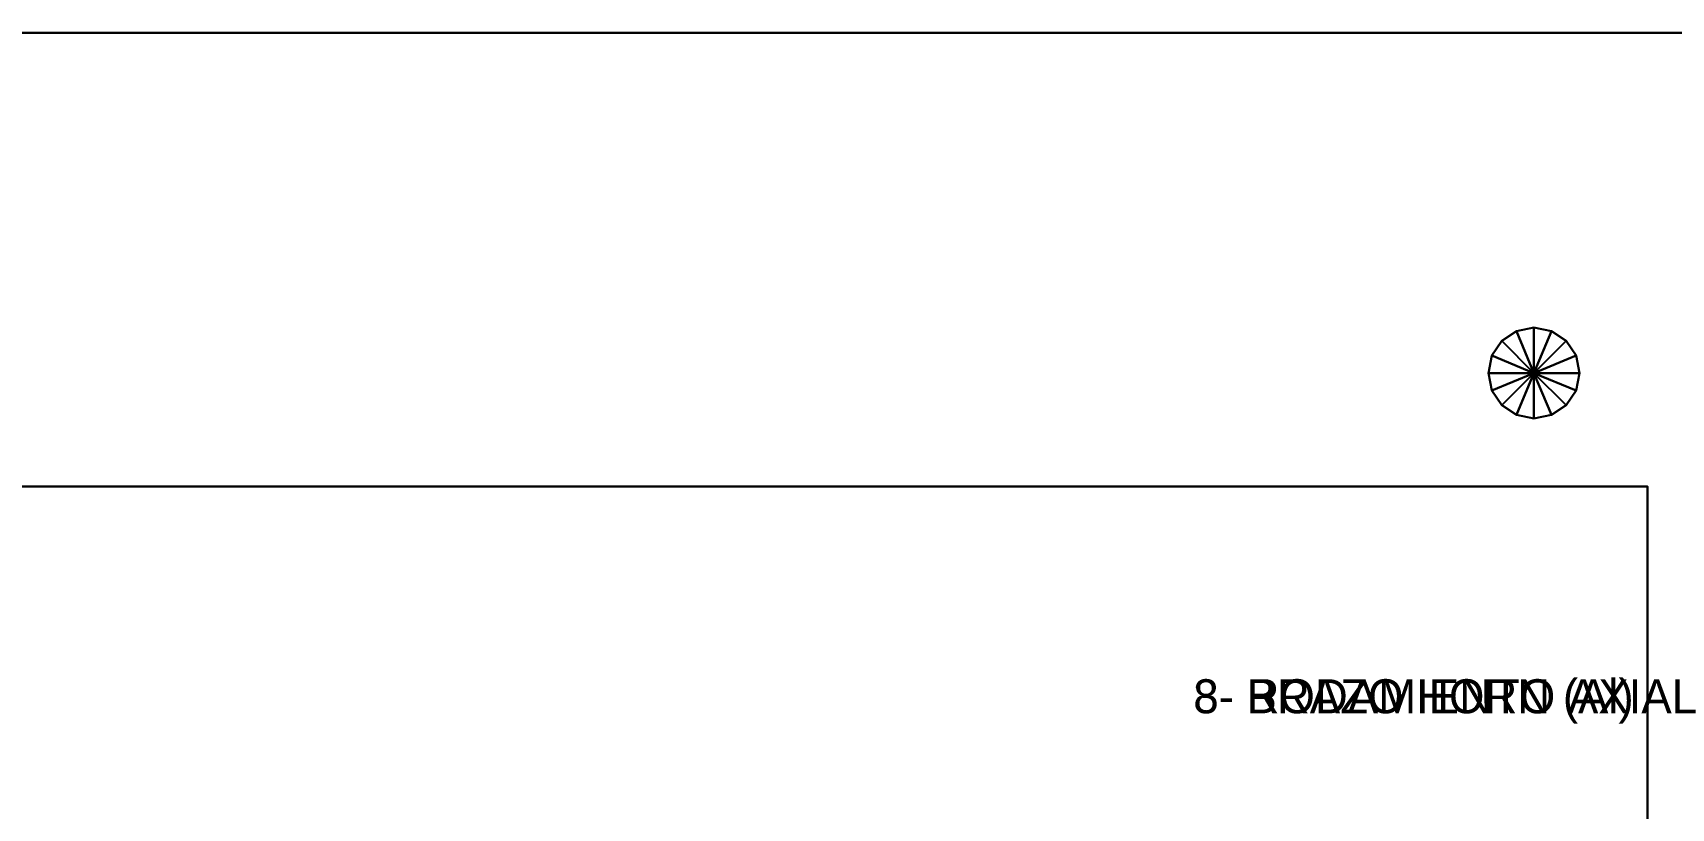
# Model space of a CAD drawing. Header units: metres. Extents: x -140 to 196, y -168 to 100.
# Drawn here: x -62.2 to 82.1, y 31.6 to 100 of the extents above; entities that cross this region are included whole.
import ezdxf

# ---------------------------------------------------------------- set-up
doc = ezdxf.new("R2010")
doc.units = ezdxf.units.M
for name, color, linetype in [('BASE', 8, 'Continuous'), ('COTAS', 2, 'Continuous'), ('PLATAFORMA', 3, 'Continuous'), ('TEXTO', 7, 'Continuous')]:
    doc.layers.add(name, color=color, linetype=linetype)

msp = doc.modelspace()

# ---------------------------------------------------------------- linework, layer by layer
at = {"layer": 'BASE'}
for points in [[(-100, -100), (100, -100), (100, 100), (-100, 100)], [(-100, -100, 5), (100, -100, 5), (100, 100, 5), (-100, 100, 5)], [(100, 100), (-100, 100), (-100, 100, 5), (100, 100, 5)]]:
    msp.add_3dface(points, dxfattribs=at)
at = {"layer": 'COTAS'}
for points in [[(68.47, 73.7, -1), (67.17, 72.83, -1), (67.17, 72.83, 6), (68.47, 73.7, 6)], [(70, 70, -1), (68.47, 73.7, -1), (67.17, 72.83, -1), (70, 70, -1)], [(70, 70, 6), (68.47, 73.7, 6), (67.17, 72.83, 6), (70, 70, 6)], [(70, 74, -1), (68.47, 73.7, -1), (68.47, 73.7, 6), (70, 74, 6)], [(70, 70, -1), (70, 74, -1), (68.47, 73.7, -1), (70, 70, -1)], [(70, 70, 6), (70, 74, 6), (68.47, 73.7, 6), (70, 70, 6)], [(71.53, 73.7, -1), (70, 74, -1), (70, 74, 6), (71.53, 73.7, 6)], [(70, 70, -1), (71.53, 73.7, -1), (70, 74, -1), (70, 70, -1)], [(70, 70, 6), (71.53, 73.7, 6), (70, 74, 6), (70, 70, 6)], [(70, 70, -1), (72.83, 72.83, -1), (71.53, 73.7, -1), (70, 70, -1)], [(70, 70, 6), (72.83, 72.83, 6), (71.53, 73.7, 6), (70, 70, 6)], [(72.83, 72.83, -1), (71.53, 73.7, -1), (71.53, 73.7, 6), (72.83, 72.83, 6)], [(67.17, 72.83, -1), (66.3, 71.53, -1), (66.3, 71.53, 6), (67.17, 72.83, 6)], [(70, 70, -1), (67.17, 72.83, -1), (66.3, 71.53, -1), (70, 70, -1)], [(70, 70, 6), (67.17, 72.83, 6), (66.3, 71.53, 6), (70, 70, 6)], [(70, 70, -1), (73.7, 71.53, -1), (72.83, 72.83, -1), (70, 70, -1)], [(70, 70, 6), (73.7, 71.53, 6), (72.83, 72.83, 6), (70, 70, 6)], [(73.7, 71.53, -1), (72.83, 72.83, -1), (72.83, 72.83, 6), (73.7, 71.53, 6)], [(66.3, 71.53, -1), (66, 70, -1), (66, 70, 6), (66.3, 71.53, 6)], [(70, 70, -1), (66.3, 71.53, -1), (66, 70, -1), (70, 70, -1)], [(70, 70, 6), (66.3, 71.53, 6), (66, 70, 6), (70, 70, 6)], [(70, 70, -1), (74, 70, -1), (73.7, 71.53, -1), (70, 70, -1)], [(70, 70, 6), (74, 70, 6), (73.7, 71.53, 6), (70, 70, 6)], [(74, 70, -1), (73.7, 71.53, -1), (73.7, 71.53, 6), (74, 70, 6)], [(66, 70, -1), (66.3, 68.47, -1), (66.3, 68.47, 6), (66, 70, 6)], [(70, 70, -1), (66, 70, -1), (66.3, 68.47, -1), (70, 70, -1)], [(70, 70, 6), (66, 70, 6), (66.3, 68.47, 6), (70, 70, 6)], [(70, 70, -1), (66.3, 68.47, -1), (67.17, 67.17, -1), (70, 70, -1)], [(70, 70, 6), (66.3, 68.47, 6), (67.17, 67.17, 6), (70, 70, 6)], [(70, 70, -1), (67.17, 67.17, -1), (68.47, 66.3, -1), (70, 70, -1)], [(70, 70, 6), (67.17, 67.17, 6), (68.47, 66.3, 6), (70, 70, 6)], [(70, 70, -1), (68.47, 66.3, -1), (70, 66, -1), (70, 70, -1)], [(70, 70, 6), (68.47, 66.3, 6), (70, 66, 6), (70, 70, 6)], [(70, 70, -1), (70, 66, -1), (71.53, 66.3, -1), (70, 70, -1)], [(70, 70, 6), (70, 66, 6), (71.53, 66.3, 6), (70, 70, 6)], [(70, 70, -1), (71.53, 66.3, -1), (72.83, 67.17, -1), (70, 70, -1)], [(70, 70, 6), (71.53, 66.3, 6), (72.83, 67.17, 6), (70, 70, 6)], [(70, 70, -1), (72.83, 67.17, -1), (73.7, 68.47, -1), (70, 70, -1)], [(70, 70, 6), (72.83, 67.17, 6), (73.7, 68.47, 6), (70, 70, 6)], [(70, 70, -1), (73.7, 68.47, -1), (74, 70, -1), (70, 70, -1)], [(70, 70, 6), (73.7, 68.47, 6), (74, 70, 6), (70, 70, 6)], [(73.7, 68.47, -1), (74, 70, -1), (74, 70, 6), (73.7, 68.47, 6)], [(66.3, 68.47, -1), (67.17, 67.17, -1), (67.17, 67.17, 6), (66.3, 68.47, 6)], [(72.83, 67.17, -1), (73.7, 68.47, -1), (73.7, 68.47, 6), (72.83, 67.17, 6)], [(67.17, 67.17, -1), (68.47, 66.3, -1), (68.47, 66.3, 6), (67.17, 67.17, 6)], [(71.53, 66.3, -1), (72.83, 67.17, -1), (72.83, 67.17, 6), (71.53, 66.3, 6)], [(68.47, 66.3, -1), (70, 66, -1), (70, 66, 6), (68.47, 66.3, 6)], [(70, 66, -1), (71.53, 66.3, -1), (71.53, 66.3, 6), (70, 66, 6)]]:
    msp.add_3dface(points, dxfattribs=at)
at = {"layer": 'PLATAFORMA'}
for points in [[(-80, -60, 13), (80, -60, 13), (80, 60, 13), (-80, 60, 13)], [(-80, -60, 16), (80, -60, 16), (80, 60, 16), (-80, 60, 16)], [(80, 60, 13), (-80, 60, 13), (-80, 60, 16), (80, 60, 16)], [(80, -60, 13), (80, 60, 13), (80, 60, 16), (80, -60, 16)]]:
    msp.add_3dface(points, dxfattribs=at)

# ---------------------------------------------------------------- texts
at = {"layer": 'TEXTO'}
for s, p in [('3- RODAMIENTO AXIAL', (40, 40, 8.5)), ('8- BRAZO HORN (Al)', (40, 40, 118))]:
    msp.add_text(s, height=3, dxfattribs=at).set_placement(p)

doc.saveas('drawing.dxf')
